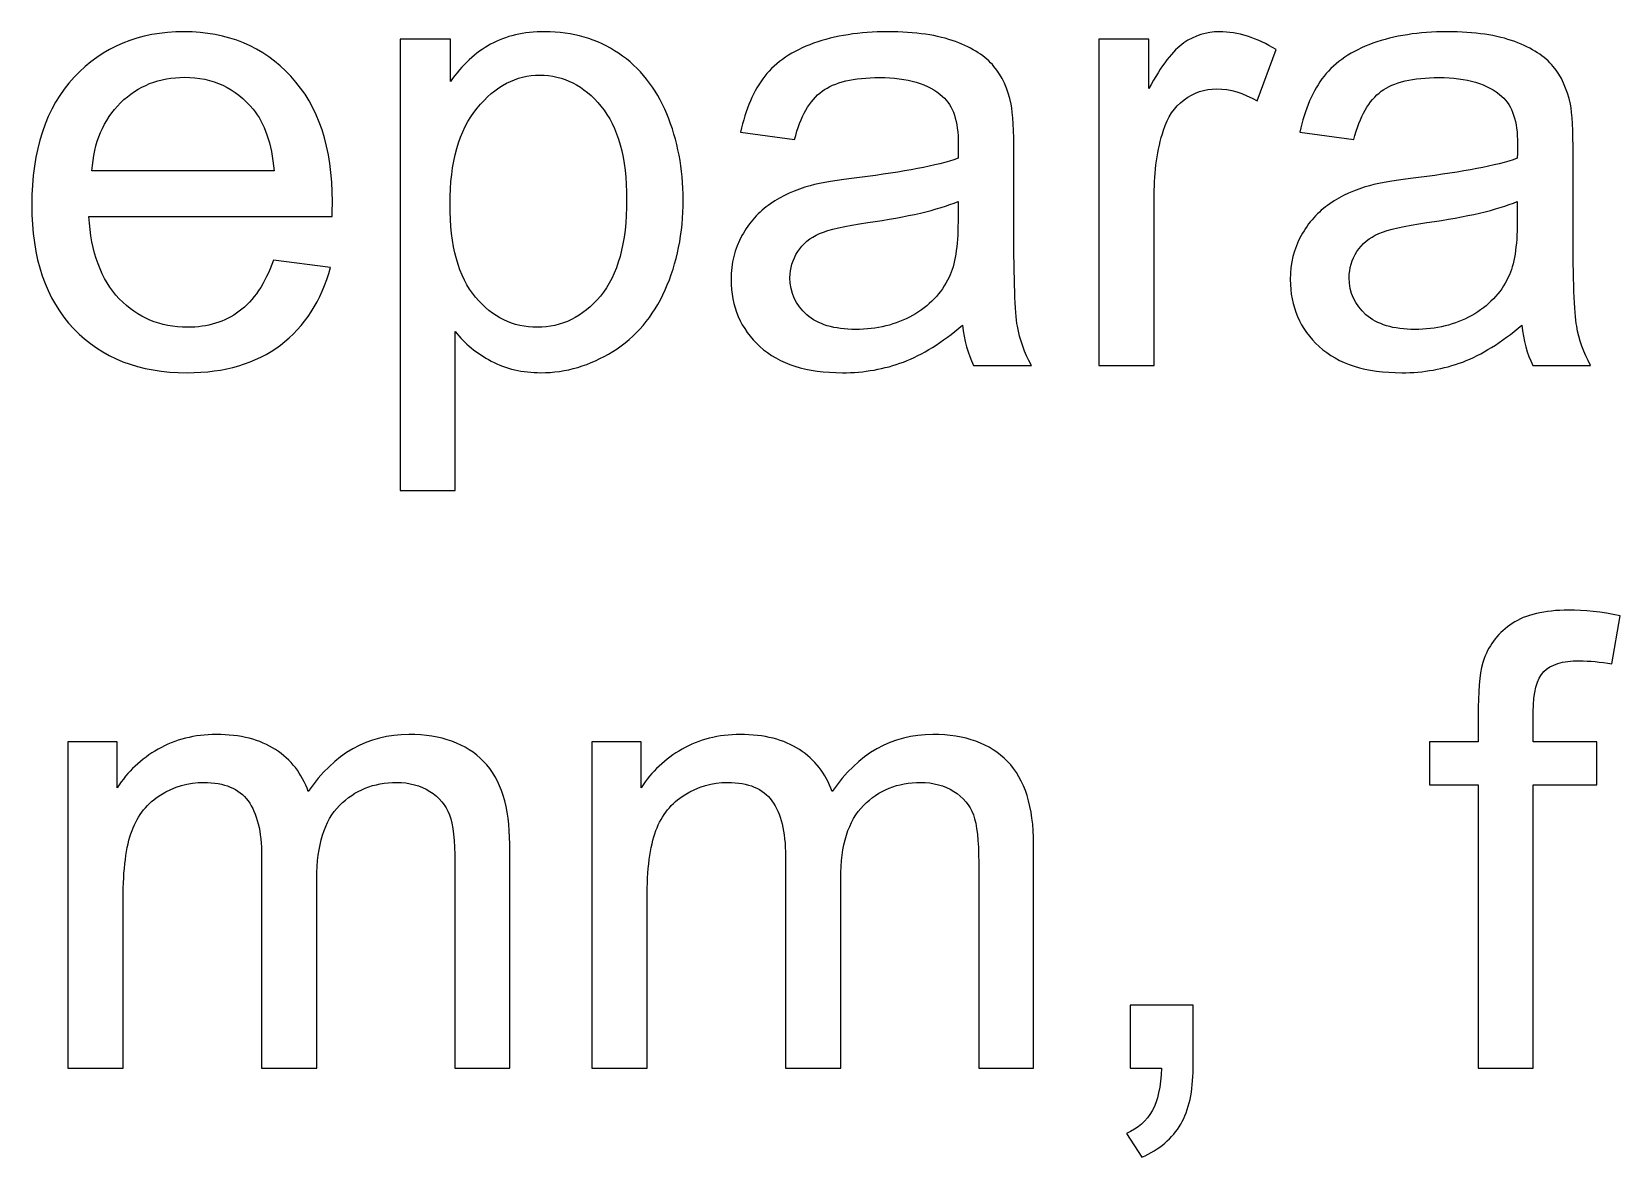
# Model space of a CAD drawing. Header units: centimetres. Extents: x -58 to 82, y -23 to 47.
# Drawn here: x 30.69 to 47.51, y 33.62 to 45.54 of the extents above; entities that cross this region are included whole.
import ezdxf

# ---------------------------------------------------------------- set-up
doc = ezdxf.new("R2010")
doc.units = ezdxf.units.CM
doc.header["$MEASUREMENT"] = 0
doc.layers.add('Camada 1', color=7, linetype='Continuous')

msp = doc.modelspace()

# ---------------------------------------------------------------- linework, layer by layer
at = {"layer": 'Camada 1', "color": 250}
for points, knots in [([(33.24681, 43.11554), (33.24681, 43.11554), (33.8517, 43.04118), (33.8517, 43.04118), (33.8517, 43.04118), (33.75625, 42.68713), (33.57978, 42.41299), (33.32228, 42.21765), (33.32228, 42.21765), (33.06368, 42.02342), (32.73405, 41.92575), (32.33338, 41.92575), (32.33338, 41.92575), (31.82839, 41.92575), (31.42772, 42.08113), (31.13249, 42.3919), (31.13249, 42.3919), (30.83616, 42.70266), (30.68854, 43.13885), (30.68854, 43.70044), (30.68854, 43.70044), (30.68854, 44.28202), (30.83838, 44.73263), (31.13693, 45.05339), (31.13693, 45.05339), (31.4366, 45.37414), (31.82395, 45.53507), (32.3012, 45.53507), (32.3012, 45.53507), (32.76291, 45.53507), (33.14026, 45.37747), (33.43216, 45.06337), (33.43216, 45.06337), (33.72517, 44.74928), (33.87167, 44.30644), (33.87167, 43.73707), (33.87167, 43.73707), (33.87167, 43.70155), (33.87056, 43.64939), (33.86834, 43.58058), (33.86834, 43.58058), (33.86834, 43.58058), (31.29343, 43.58058), (31.29343, 43.58058), (31.29343, 43.58058), (31.31451, 43.201), (31.42217, 42.91021), (31.61529, 42.70932), (31.61529, 42.70932), (31.80841, 42.50732), (32.04814, 42.40633), (32.33671, 42.40633), (32.33671, 42.40633), (32.55092, 42.40633), (32.73405, 42.46293), (32.8861, 42.57614), (32.8861, 42.57614), (33.03816, 42.68823), (33.15802, 42.86804), (33.24681, 43.11554)], [0, 0, 0, 0, 0.06666667, 0.06666667, 0.06666667, 0.06666667, 0.13333333, 0.13333333, 0.13333333, 0.13333333, 0.2, 0.2, 0.2, 0.2, 0.26666667, 0.26666667, 0.26666667, 0.26666667, 0.33333333, 0.33333333, 0.33333333, 0.33333333, 0.4, 0.4, 0.4, 0.4, 0.46666667, 0.46666667, 0.46666667, 0.46666667, 0.53333333, 0.53333333, 0.53333333, 0.53333333, 0.6, 0.6, 0.6, 0.6, 0.66666667, 0.66666667, 0.66666667, 0.66666667, 0.73333333, 0.73333333, 0.73333333, 0.73333333, 0.8, 0.8, 0.8, 0.8, 0.86666667, 0.86666667, 0.86666667, 0.86666667, 0.93333333, 0.93333333, 0.93333333, 0.93333333, 1, 1, 1, 1]), ([(34.58754, 40.68047), (34.58754, 40.68047), (34.58754, 45.45627), (34.58754, 45.45627), (34.58754, 45.45627), (34.58754, 45.45627), (35.12028, 45.45627), (35.12028, 45.45627), (35.12028, 45.45627), (35.12028, 45.45627), (35.12028, 45.00788), (35.12028, 45.00788), (35.12028, 45.00788), (35.2457, 45.18324), (35.38776, 45.31532), (35.54648, 45.403), (35.54648, 45.403), (35.70408, 45.49068), (35.89609, 45.53507), (36.12139, 45.53507), (36.12139, 45.53507), (36.41662, 45.53507), (36.67633, 45.45849), (36.90164, 45.30755), (36.90164, 45.30755), (37.12805, 45.15549), (37.29786, 44.94129), (37.41218, 44.66493), (37.41218, 44.66493), (37.52761, 44.38857), (37.58532, 44.08557), (37.58532, 43.75594), (37.58532, 43.75594), (37.58532, 43.403), (37.52206, 43.08446), (37.39442, 42.80144), (37.39442, 42.80144), (37.2679, 42.51842), (37.08366, 42.302), (36.8417, 42.15105), (36.8417, 42.15105), (36.59975, 42.00122), (36.34559, 41.92575), (36.07922, 41.92575), (36.07922, 41.92575), (35.88388, 41.92575), (35.70963, 41.96681), (35.55425, 42.04895), (35.55425, 42.04895), (35.39886, 42.13108), (35.27234, 42.2354), (35.17245, 42.36082), (35.17245, 42.36082), (35.17245, 42.36082), (35.17245, 40.68047), (35.17245, 40.68047), (35.17245, 40.68047), (35.17245, 40.68047), (34.58754, 40.68047), (34.58754, 40.68047)], [0, 0, 0, 0, 0.06666667, 0.06666667, 0.06666667, 0.06666667, 0.13333333, 0.13333333, 0.13333333, 0.13333333, 0.2, 0.2, 0.2, 0.2, 0.26666667, 0.26666667, 0.26666667, 0.26666667, 0.33333333, 0.33333333, 0.33333333, 0.33333333, 0.4, 0.4, 0.4, 0.4, 0.46666667, 0.46666667, 0.46666667, 0.46666667, 0.53333333, 0.53333333, 0.53333333, 0.53333333, 0.6, 0.6, 0.6, 0.6, 0.66666667, 0.66666667, 0.66666667, 0.66666667, 0.73333333, 0.73333333, 0.73333333, 0.73333333, 0.8, 0.8, 0.8, 0.8, 0.86666667, 0.86666667, 0.86666667, 0.86666667, 0.93333333, 0.93333333, 0.93333333, 0.93333333, 1, 1, 1, 1]), ([(40.54425, 42.42963), (40.32672, 42.24539), (40.11806, 42.11554), (39.91828, 42.03896), (39.91828, 42.03896), (39.7174, 41.96348), (39.50208, 41.92575), (39.27233, 41.92575), (39.27233, 41.92575), (38.89276, 41.92575), (38.60197, 42.01787), (38.39775, 42.20322), (38.39775, 42.20322), (38.19464, 42.38857), (38.09253, 42.62608), (38.09253, 42.91354), (38.09253, 42.91354), (38.09253, 43.08335), (38.13027, 43.23762), (38.20796, 43.37747), (38.20796, 43.37747), (38.28454, 43.51731), (38.38554, 43.62941), (38.50985, 43.71376), (38.50985, 43.71376), (38.63526, 43.79811), (38.77511, 43.86249), (38.9316, 43.90577), (38.9316, 43.90577), (39.04592, 43.93574), (39.21906, 43.9657), (39.45102, 43.99345), (39.45102, 43.99345), (39.92383, 44.05006), (40.27233, 44.11665), (40.49542, 44.19545), (40.49542, 44.19545), (40.49764, 44.27536), (40.49875, 44.32642), (40.49875, 44.3475), (40.49875, 44.3475), (40.49875, 44.58613), (40.44326, 44.75483), (40.33227, 44.85139), (40.33227, 44.85139), (40.18354, 44.98457), (39.96046, 45.05006), (39.66634, 45.05006), (39.66634, 45.05006), (39.39109, 45.05006), (39.18798, 45.00233), (39.05591, 44.90577), (39.05591, 44.90577), (38.92494, 44.80921), (38.82838, 44.63829), (38.76512, 44.39301), (38.76512, 44.39301), (38.76512, 44.39301), (38.19353, 44.47181), (38.19353, 44.47181), (38.19353, 44.47181), (38.2457, 44.71598), (38.33116, 44.91465), (38.44991, 45.06448), (38.44991, 45.06448), (38.56867, 45.21543), (38.74181, 45.33197), (38.96712, 45.41299), (38.96712, 45.41299), (39.19242, 45.49401), (39.45324, 45.53507), (39.75069, 45.53507), (39.75069, 45.53507), (40.04592, 45.53507), (40.28454, 45.49956), (40.46878, 45.43074), (40.46878, 45.43074), (40.65302, 45.36082), (40.78843, 45.27425), (40.87611, 45.16881), (40.87611, 45.16881), (40.96268, 45.06337), (41.02261, 44.9313), (41.05813, 44.77037), (41.05813, 44.77037), (41.077, 44.67048), (41.08699, 44.49068), (41.08699, 44.23097), (41.08699, 44.23097), (41.08699, 44.23097), (41.08699, 43.45072), (41.08699, 43.45072), (41.08699, 43.45072), (41.08699, 42.90577), (41.09919, 42.56171), (41.12472, 42.41853), (41.12472, 42.41853), (41.14914, 42.27425), (41.19908, 42.13552), (41.27234, 42.00344), (41.27234, 42.00344), (41.27234, 42.00344), (40.66079, 42.00344), (40.66079, 42.00344), (40.66079, 42.00344), (40.60086, 42.12442), (40.5609, 42.26648), (40.54425, 42.42963)], [0, 0, 0, 0, 0.03703704, 0.03703704, 0.03703704, 0.03703704, 0.07407407, 0.07407407, 0.07407407, 0.07407407, 0.11111111, 0.11111111, 0.11111111, 0.11111111, 0.14814815, 0.14814815, 0.14814815, 0.14814815, 0.18518519, 0.18518519, 0.18518519, 0.18518519, 0.22222222, 0.22222222, 0.22222222, 0.22222222, 0.25925926, 0.25925926, 0.25925926, 0.25925926, 0.2962963, 0.2962963, 0.2962963, 0.2962963, 0.33333333, 0.33333333, 0.33333333, 0.33333333, 0.37037037, 0.37037037, 0.37037037, 0.37037037, 0.40740741, 0.40740741, 0.40740741, 0.40740741, 0.44444444, 0.44444444, 0.44444444, 0.44444444, 0.48148148, 0.48148148, 0.48148148, 0.48148148, 0.51851852, 0.51851852, 0.51851852, 0.51851852, 0.55555556, 0.55555556, 0.55555556, 0.55555556, 0.59259259, 0.59259259, 0.59259259, 0.59259259, 0.62962963, 0.62962963, 0.62962963, 0.62962963, 0.66666667, 0.66666667, 0.66666667, 0.66666667, 0.7037037, 0.7037037, 0.7037037, 0.7037037, 0.74074074, 0.74074074, 0.74074074, 0.74074074, 0.77777778, 0.77777778, 0.77777778, 0.77777778, 0.81481481, 0.81481481, 0.81481481, 0.81481481, 0.85185185, 0.85185185, 0.85185185, 0.85185185, 0.88888889, 0.88888889, 0.88888889, 0.88888889, 0.92592593, 0.92592593, 0.92592593, 0.92592593, 0.96296296, 0.96296296, 0.96296296, 0.96296296, 1, 1, 1, 1]), ([(41.9882, 42.00344), (41.9882, 42.00344), (41.9882, 45.45627), (41.9882, 45.45627), (41.9882, 45.45627), (41.9882, 45.45627), (42.51428, 45.45627), (42.51428, 45.45627), (42.51428, 45.45627), (42.51428, 45.45627), (42.51428, 44.93352), (42.51428, 44.93352), (42.51428, 44.93352), (42.64858, 45.17769), (42.77289, 45.33973), (42.8872, 45.41743), (42.8872, 45.41743), (43.00041, 45.49512), (43.12583, 45.53507), (43.26234, 45.53507), (43.26234, 45.53507), (43.4599, 45.53507), (43.65968, 45.47181), (43.8639, 45.34639), (43.8639, 45.34639), (43.8639, 45.34639), (43.6619, 44.80255), (43.6619, 44.80255), (43.6619, 44.80255), (43.51983, 44.88801), (43.37666, 44.93019), (43.23349, 44.93019), (43.23349, 44.93019), (43.10474, 44.93019), (42.99042, 44.89134), (42.88831, 44.81476), (42.88831, 44.81476), (42.78621, 44.73707), (42.71406, 44.63052), (42.67078, 44.49401), (42.67078, 44.49401), (42.60529, 44.28646), (42.57311, 44.05893), (42.57311, 43.81143), (42.57311, 43.81143), (42.57311, 43.81143), (42.57311, 42.00344), (42.57311, 42.00344), (42.57311, 42.00344), (42.57311, 42.00344), (41.9882, 42.00344), (41.9882, 42.00344)], [0, 0, 0, 0, 0.07692308, 0.07692308, 0.07692308, 0.07692308, 0.15384615, 0.15384615, 0.15384615, 0.15384615, 0.23076923, 0.23076923, 0.23076923, 0.23076923, 0.30769231, 0.30769231, 0.30769231, 0.30769231, 0.38461538, 0.38461538, 0.38461538, 0.38461538, 0.46153846, 0.46153846, 0.46153846, 0.46153846, 0.53846154, 0.53846154, 0.53846154, 0.53846154, 0.61538462, 0.61538462, 0.61538462, 0.61538462, 0.69230769, 0.69230769, 0.69230769, 0.69230769, 0.76923077, 0.76923077, 0.76923077, 0.76923077, 0.84615385, 0.84615385, 0.84615385, 0.84615385, 0.92307692, 0.92307692, 0.92307692, 0.92307692, 1, 1, 1, 1]), ([(46.46545, 42.42963), (46.24792, 42.24539), (46.03926, 42.11554), (45.83948, 42.03896), (45.83948, 42.03896), (45.6386, 41.96348), (45.42328, 41.92575), (45.19353, 41.92575), (45.19353, 41.92575), (44.81396, 41.92575), (44.52317, 42.01787), (44.31895, 42.20322), (44.31895, 42.20322), (44.11584, 42.38857), (44.01373, 42.62608), (44.01373, 42.91354), (44.01373, 42.91354), (44.01373, 43.08335), (44.05147, 43.23762), (44.12916, 43.37747), (44.12916, 43.37747), (44.20574, 43.51731), (44.30674, 43.62941), (44.43105, 43.71376), (44.43105, 43.71376), (44.55646, 43.79811), (44.69631, 43.86249), (44.8528, 43.90577), (44.8528, 43.90577), (44.96712, 43.93574), (45.14026, 43.9657), (45.37222, 43.99345), (45.37222, 43.99345), (45.84503, 44.05006), (46.19353, 44.11665), (46.41662, 44.19545), (46.41662, 44.19545), (46.41884, 44.27536), (46.41995, 44.32642), (46.41995, 44.3475), (46.41995, 44.3475), (46.41995, 44.58613), (46.36446, 44.75483), (46.25347, 44.85139), (46.25347, 44.85139), (46.10474, 44.98457), (45.88166, 45.05006), (45.58754, 45.05006), (45.58754, 45.05006), (45.31229, 45.05006), (45.10918, 45.00233), (44.97711, 44.90577), (44.97711, 44.90577), (44.84614, 44.80921), (44.74958, 44.63829), (44.68632, 44.39301), (44.68632, 44.39301), (44.68632, 44.39301), (44.11473, 44.47181), (44.11473, 44.47181), (44.11473, 44.47181), (44.1669, 44.71598), (44.25236, 44.91465), (44.37111, 45.06448), (44.37111, 45.06448), (44.48987, 45.21543), (44.66301, 45.33197), (44.88832, 45.41299), (44.88832, 45.41299), (45.11362, 45.49401), (45.37444, 45.53507), (45.67189, 45.53507), (45.67189, 45.53507), (45.96712, 45.53507), (46.20574, 45.49956), (46.38998, 45.43074), (46.38998, 45.43074), (46.57422, 45.36082), (46.70963, 45.27425), (46.79731, 45.16881), (46.79731, 45.16881), (46.88388, 45.06337), (46.94381, 44.9313), (46.97933, 44.77037), (46.97933, 44.77037), (46.9982, 44.67048), (47.00819, 44.49068), (47.00819, 44.23097), (47.00819, 44.23097), (47.00819, 44.23097), (47.00819, 43.45072), (47.00819, 43.45072), (47.00819, 43.45072), (47.00819, 42.90577), (47.02039, 42.56171), (47.04592, 42.41853), (47.04592, 42.41853), (47.07034, 42.27425), (47.12028, 42.13552), (47.19354, 42.00344), (47.19354, 42.00344), (47.19354, 42.00344), (46.58199, 42.00344), (46.58199, 42.00344), (46.58199, 42.00344), (46.52206, 42.12442), (46.4821, 42.26648), (46.46545, 42.42963)], [0, 0, 0, 0, 0.03703704, 0.03703704, 0.03703704, 0.03703704, 0.07407407, 0.07407407, 0.07407407, 0.07407407, 0.11111111, 0.11111111, 0.11111111, 0.11111111, 0.14814815, 0.14814815, 0.14814815, 0.14814815, 0.18518519, 0.18518519, 0.18518519, 0.18518519, 0.22222222, 0.22222222, 0.22222222, 0.22222222, 0.25925926, 0.25925926, 0.25925926, 0.25925926, 0.2962963, 0.2962963, 0.2962963, 0.2962963, 0.33333333, 0.33333333, 0.33333333, 0.33333333, 0.37037037, 0.37037037, 0.37037037, 0.37037037, 0.40740741, 0.40740741, 0.40740741, 0.40740741, 0.44444444, 0.44444444, 0.44444444, 0.44444444, 0.48148148, 0.48148148, 0.48148148, 0.48148148, 0.51851852, 0.51851852, 0.51851852, 0.51851852, 0.55555556, 0.55555556, 0.55555556, 0.55555556, 0.59259259, 0.59259259, 0.59259259, 0.59259259, 0.62962963, 0.62962963, 0.62962963, 0.62962963, 0.66666667, 0.66666667, 0.66666667, 0.66666667, 0.7037037, 0.7037037, 0.7037037, 0.7037037, 0.74074074, 0.74074074, 0.74074074, 0.74074074, 0.77777778, 0.77777778, 0.77777778, 0.77777778, 0.81481481, 0.81481481, 0.81481481, 0.81481481, 0.85185185, 0.85185185, 0.85185185, 0.85185185, 0.88888889, 0.88888889, 0.88888889, 0.88888889, 0.92592593, 0.92592593, 0.92592593, 0.92592593, 0.96296296, 0.96296296, 0.96296296, 0.96296296, 1, 1, 1, 1]), ([(35.11695, 43.71043), (35.11695, 43.26648), (35.20685, 42.93796), (35.38665, 42.72486), (35.38665, 42.72486), (35.56645, 42.51287), (35.7851, 42.40633), (36.04037, 42.40633), (36.04037, 42.40633), (36.30008, 42.40633), (36.52317, 42.5162), (36.70852, 42.73707), (36.70852, 42.73707), (36.89387, 42.95683), (36.9871, 43.29756), (36.9871, 43.75927), (36.9871, 43.75927), (36.9871, 44.19989), (36.89609, 44.52841), (36.71518, 44.74817), (36.71518, 44.74817), (36.53427, 44.96682), (36.31784, 45.07669), (36.06701, 45.07669), (36.06701, 45.07669), (35.81729, 45.07669), (35.59642, 44.96016), (35.40441, 44.72708), (35.40441, 44.72708), (35.2124, 44.49401), (35.11695, 44.15438), (35.11695, 43.71043)], [0, 0, 0, 0, 0.125, 0.125, 0.125, 0.125, 0.25, 0.25, 0.25, 0.25, 0.375, 0.375, 0.375, 0.375, 0.5, 0.5, 0.5, 0.5, 0.625, 0.625, 0.625, 0.625, 0.75, 0.75, 0.75, 0.75, 0.875, 0.875, 0.875, 0.875, 1, 1, 1, 1]), ([(31.32561, 44.06226), (31.32561, 44.06226), (33.25347, 44.06226), (33.25347, 44.06226), (33.25347, 44.06226), (33.22794, 44.35194), (33.15358, 44.57059), (33.03261, 44.71487), (33.03261, 44.71487), (32.84615, 44.94018), (32.60419, 45.05339), (32.30786, 45.05339), (32.30786, 45.05339), (32.03927, 45.05339), (31.81285, 44.96349), (31.62972, 44.78369), (31.62972, 44.78369), (31.44659, 44.60388), (31.34559, 44.36304), (31.32561, 44.06226)], [0, 0, 0, 0, 0.2, 0.2, 0.2, 0.2, 0.4, 0.4, 0.4, 0.4, 0.6, 0.6, 0.6, 0.6, 0.8, 0.8, 0.8, 0.8, 1, 1, 1, 1]), ([(40.49542, 43.73707), (40.28232, 43.64939), (39.96379, 43.57614), (39.53981, 43.51509), (39.53981, 43.51509), (39.29897, 43.48069), (39.12805, 43.44184), (39.02927, 43.39856), (39.02927, 43.39856), (38.92938, 43.35527), (38.85169, 43.29201), (38.79842, 43.20766), (38.79842, 43.20766), (38.74403, 43.12442), (38.71629, 43.0323), (38.71629, 42.93019), (38.71629, 42.93019), (38.71629, 42.7737), (38.77622, 42.64384), (38.89387, 42.53951), (38.89387, 42.53951), (39.01151, 42.43629), (39.18465, 42.38413), (39.41218, 42.38413), (39.41218, 42.38413), (39.63748, 42.38413), (39.83837, 42.43296), (40.01373, 42.53174), (40.01373, 42.53174), (40.18909, 42.63052), (40.31895, 42.76593), (40.40108, 42.93685), (40.40108, 42.93685), (40.46434, 43.06892), (40.49542, 43.26426), (40.49542, 43.52175), (40.49542, 43.52175), (40.49542, 43.52175), (40.49542, 43.73707), (40.49542, 43.73707)], [0, 0, 0, 0, 0.1, 0.1, 0.1, 0.1, 0.2, 0.2, 0.2, 0.2, 0.3, 0.3, 0.3, 0.3, 0.4, 0.4, 0.4, 0.4, 0.5, 0.5, 0.5, 0.5, 0.6, 0.6, 0.6, 0.6, 0.7, 0.7, 0.7, 0.7, 0.8, 0.8, 0.8, 0.8, 0.9, 0.9, 0.9, 0.9, 1, 1, 1, 1]), ([(46.41662, 43.73707), (46.20352, 43.64939), (45.88499, 43.57614), (45.46101, 43.51509), (45.46101, 43.51509), (45.22017, 43.48069), (45.04925, 43.44184), (44.95047, 43.39856), (44.95047, 43.39856), (44.85058, 43.35527), (44.77289, 43.29201), (44.71962, 43.20766), (44.71962, 43.20766), (44.66523, 43.12442), (44.63749, 43.0323), (44.63749, 42.93019), (44.63749, 42.93019), (44.63749, 42.7737), (44.69742, 42.64384), (44.81507, 42.53951), (44.81507, 42.53951), (44.93271, 42.43629), (45.10585, 42.38413), (45.33338, 42.38413), (45.33338, 42.38413), (45.55868, 42.38413), (45.75957, 42.43296), (45.93493, 42.53174), (45.93493, 42.53174), (46.11029, 42.63052), (46.24015, 42.76593), (46.32228, 42.93685), (46.32228, 42.93685), (46.38554, 43.06892), (46.41662, 43.26426), (46.41662, 43.52175), (46.41662, 43.52175), (46.41662, 43.52175), (46.41662, 43.73707), (46.41662, 43.73707)], [0, 0, 0, 0, 0.1, 0.1, 0.1, 0.1, 0.2, 0.2, 0.2, 0.2, 0.3, 0.3, 0.3, 0.3, 0.4, 0.4, 0.4, 0.4, 0.5, 0.5, 0.5, 0.5, 0.6, 0.6, 0.6, 0.6, 0.7, 0.7, 0.7, 0.7, 0.8, 0.8, 0.8, 0.8, 0.9, 0.9, 0.9, 0.9, 1, 1, 1, 1]), ([(46.0043, 34.56392), (46.0043, 34.56392), (46.0043, 37.5617), (46.0043, 37.5617), (46.0043, 37.5617), (46.0043, 37.5617), (45.4882, 37.5617), (45.4882, 37.5617), (45.4882, 37.5617), (45.4882, 37.5617), (45.4882, 38.01675), (45.4882, 38.01675), (45.4882, 38.01675), (45.4882, 38.01675), (46.0043, 38.01675), (46.0043, 38.01675), (46.0043, 38.01675), (46.0043, 38.01675), (46.0043, 38.38412), (46.0043, 38.38412), (46.0043, 38.38412), (46.0043, 38.61609), (46.02538, 38.78923), (46.06645, 38.90132), (46.06645, 38.90132), (46.12305, 39.05338), (46.22183, 39.17657), (46.3639, 39.27091), (46.3639, 39.27091), (46.50596, 39.36525), (46.70463, 39.41187), (46.96101, 39.41187), (46.96101, 39.41187), (47.12527, 39.41187), (47.30729, 39.393), (47.50707, 39.35305), (47.50707, 39.35305), (47.50707, 39.35305), (47.41939, 38.8425), (47.41939, 38.8425), (47.41939, 38.8425), (47.29841, 38.8647), (47.18299, 38.8758), (47.07422, 38.8758), (47.07422, 38.8758), (46.89664, 38.8758), (46.77122, 38.83806), (46.69797, 38.76148), (46.69797, 38.76148), (46.62361, 38.68601), (46.58698, 38.54394), (46.58698, 38.33529), (46.58698, 38.33529), (46.58698, 38.33529), (46.58698, 38.01675), (46.58698, 38.01675), (46.58698, 38.01675), (46.58698, 38.01675), (47.25957, 38.01675), (47.25957, 38.01675), (47.25957, 38.01675), (47.25957, 38.01675), (47.25957, 37.5617), (47.25957, 37.5617), (47.25957, 37.5617), (47.25957, 37.5617), (46.58698, 37.5617), (46.58698, 37.5617), (46.58698, 37.5617), (46.58698, 37.5617), (46.58698, 34.56392), (46.58698, 34.56392), (46.58698, 34.56392), (46.58698, 34.56392), (46.0043, 34.56392), (46.0043, 34.56392)], [0, 0, 0, 0, 0.05263158, 0.05263158, 0.05263158, 0.05263158, 0.10526316, 0.10526316, 0.10526316, 0.10526316, 0.15789474, 0.15789474, 0.15789474, 0.15789474, 0.21052632, 0.21052632, 0.21052632, 0.21052632, 0.26315789, 0.26315789, 0.26315789, 0.26315789, 0.31578947, 0.31578947, 0.31578947, 0.31578947, 0.36842105, 0.36842105, 0.36842105, 0.36842105, 0.42105263, 0.42105263, 0.42105263, 0.42105263, 0.47368421, 0.47368421, 0.47368421, 0.47368421, 0.52631579, 0.52631579, 0.52631579, 0.52631579, 0.57894737, 0.57894737, 0.57894737, 0.57894737, 0.63157895, 0.63157895, 0.63157895, 0.63157895, 0.68421053, 0.68421053, 0.68421053, 0.68421053, 0.73684211, 0.73684211, 0.73684211, 0.73684211, 0.78947368, 0.78947368, 0.78947368, 0.78947368, 0.84210526, 0.84210526, 0.84210526, 0.84210526, 0.89473684, 0.89473684, 0.89473684, 0.89473684, 0.94736842, 0.94736842, 0.94736842, 0.94736842, 1, 1, 1, 1]), ([(31.07088, 34.56392), (31.07088, 34.56392), (31.07088, 38.01675), (31.07088, 38.01675), (31.07088, 38.01675), (31.07088, 38.01675), (31.59363, 38.01675), (31.59363, 38.01675), (31.59363, 38.01675), (31.59363, 38.01675), (31.59363, 37.53284), (31.59363, 37.53284), (31.59363, 37.53284), (31.7024, 37.70155), (31.84669, 37.83806), (32.02649, 37.94017), (32.02649, 37.94017), (32.20629, 38.04339), (32.41161, 38.09555), (32.64136, 38.09555), (32.64136, 38.09555), (32.89663, 38.09555), (33.1064, 38.04228), (33.26955, 37.93573), (33.26955, 37.93573), (33.43381, 37.82918), (33.54924, 37.68157), (33.61583, 37.49067), (33.61583, 37.49067), (33.88997, 37.89356), (34.24513, 38.09555), (34.68243, 38.09555), (34.68243, 38.09555), (35.02538, 38.09555), (35.28842, 38.0001), (35.47266, 37.81031), (35.47266, 37.81031), (35.6569, 37.62052), (35.74902, 37.32863), (35.74902, 36.93462), (35.74902, 36.93462), (35.74902, 36.93462), (35.74902, 34.56392), (35.74902, 34.56392), (35.74902, 34.56392), (35.74902, 34.56392), (35.16744, 34.56392), (35.16744, 34.56392), (35.16744, 34.56392), (35.16744, 34.56392), (35.16744, 36.73928), (35.16744, 36.73928), (35.16744, 36.73928), (35.16744, 36.97347), (35.14857, 37.14217), (35.11084, 37.24539), (35.11084, 37.24539), (35.07199, 37.34749), (35.00318, 37.43074), (34.9044, 37.494), (34.9044, 37.494), (34.80451, 37.55615), (34.68687, 37.58834), (34.55257, 37.58834), (34.55257, 37.58834), (34.30951, 37.58834), (34.10862, 37.50732), (33.94769, 37.34528), (33.94769, 37.34528), (33.78786, 37.18434), (33.70684, 36.92574), (33.70684, 36.57058), (33.70684, 36.57058), (33.70684, 36.57058), (33.70684, 34.56392), (33.70684, 34.56392), (33.70684, 34.56392), (33.70684, 34.56392), (33.12194, 34.56392), (33.12194, 34.56392), (33.12194, 34.56392), (33.12194, 34.56392), (33.12194, 36.80698), (33.12194, 36.80698), (33.12194, 36.80698), (33.12194, 37.06781), (33.07421, 37.26314), (32.97876, 37.393), (32.97876, 37.393), (32.88331, 37.52286), (32.72793, 37.58834), (32.51039, 37.58834), (32.51039, 37.58834), (32.34613, 37.58834), (32.19408, 37.54505), (32.05423, 37.45737), (32.05423, 37.45737), (31.91439, 37.3708), (31.81228, 37.24428), (31.75013, 37.07779), (31.75013, 37.07779), (31.68686, 36.9102), (31.65579, 36.66936), (31.65579, 36.35526), (31.65579, 36.35526), (31.65579, 36.35526), (31.65579, 34.56392), (31.65579, 34.56392), (31.65579, 34.56392), (31.65579, 34.56392), (31.07088, 34.56392), (31.07088, 34.56392)], [0, 0, 0, 0, 0.03571429, 0.03571429, 0.03571429, 0.03571429, 0.07142857, 0.07142857, 0.07142857, 0.07142857, 0.10714286, 0.10714286, 0.10714286, 0.10714286, 0.14285714, 0.14285714, 0.14285714, 0.14285714, 0.17857143, 0.17857143, 0.17857143, 0.17857143, 0.21428571, 0.21428571, 0.21428571, 0.21428571, 0.25, 0.25, 0.25, 0.25, 0.28571429, 0.28571429, 0.28571429, 0.28571429, 0.32142857, 0.32142857, 0.32142857, 0.32142857, 0.35714286, 0.35714286, 0.35714286, 0.35714286, 0.39285714, 0.39285714, 0.39285714, 0.39285714, 0.42857143, 0.42857143, 0.42857143, 0.42857143, 0.46428571, 0.46428571, 0.46428571, 0.46428571, 0.5, 0.5, 0.5, 0.5, 0.53571429, 0.53571429, 0.53571429, 0.53571429, 0.57142857, 0.57142857, 0.57142857, 0.57142857, 0.60714286, 0.60714286, 0.60714286, 0.60714286, 0.64285714, 0.64285714, 0.64285714, 0.64285714, 0.67857143, 0.67857143, 0.67857143, 0.67857143, 0.71428571, 0.71428571, 0.71428571, 0.71428571, 0.75, 0.75, 0.75, 0.75, 0.78571429, 0.78571429, 0.78571429, 0.78571429, 0.82142857, 0.82142857, 0.82142857, 0.82142857, 0.85714286, 0.85714286, 0.85714286, 0.85714286, 0.89285714, 0.89285714, 0.89285714, 0.89285714, 0.92857143, 0.92857143, 0.92857143, 0.92857143, 0.96428571, 0.96428571, 0.96428571, 0.96428571, 1, 1, 1, 1]), ([(36.61805, 34.56392), (36.61805, 34.56392), (36.61805, 38.01675), (36.61805, 38.01675), (36.61805, 38.01675), (36.61805, 38.01675), (37.1408, 38.01675), (37.1408, 38.01675), (37.1408, 38.01675), (37.1408, 38.01675), (37.1408, 37.53284), (37.1408, 37.53284), (37.1408, 37.53284), (37.24957, 37.70155), (37.39386, 37.83806), (37.57366, 37.94017), (37.57366, 37.94017), (37.75346, 38.04339), (37.95878, 38.09555), (38.18853, 38.09555), (38.18853, 38.09555), (38.4438, 38.09555), (38.65357, 38.04228), (38.81672, 37.93573), (38.81672, 37.93573), (38.98098, 37.82918), (39.09641, 37.68157), (39.163, 37.49067), (39.163, 37.49067), (39.43714, 37.89356), (39.7923, 38.09555), (40.2296, 38.09555), (40.2296, 38.09555), (40.57255, 38.09555), (40.83559, 38.0001), (41.01983, 37.81031), (41.01983, 37.81031), (41.20407, 37.62052), (41.29619, 37.32863), (41.29619, 36.93462), (41.29619, 36.93462), (41.29619, 36.93462), (41.29619, 34.56392), (41.29619, 34.56392), (41.29619, 34.56392), (41.29619, 34.56392), (40.71461, 34.56392), (40.71461, 34.56392), (40.71461, 34.56392), (40.71461, 34.56392), (40.71461, 36.73928), (40.71461, 36.73928), (40.71461, 36.73928), (40.71461, 36.97347), (40.69574, 37.14217), (40.65801, 37.24539), (40.65801, 37.24539), (40.61916, 37.34749), (40.55035, 37.43074), (40.45157, 37.494), (40.45157, 37.494), (40.35168, 37.55615), (40.23404, 37.58834), (40.09974, 37.58834), (40.09974, 37.58834), (39.85668, 37.58834), (39.65579, 37.50732), (39.49486, 37.34528), (39.49486, 37.34528), (39.33503, 37.18434), (39.25401, 36.92574), (39.25401, 36.57058), (39.25401, 36.57058), (39.25401, 36.57058), (39.25401, 34.56392), (39.25401, 34.56392), (39.25401, 34.56392), (39.25401, 34.56392), (38.66911, 34.56392), (38.66911, 34.56392), (38.66911, 34.56392), (38.66911, 34.56392), (38.66911, 36.80698), (38.66911, 36.80698), (38.66911, 36.80698), (38.66911, 37.06781), (38.62138, 37.26314), (38.52593, 37.393), (38.52593, 37.393), (38.43048, 37.52286), (38.2751, 37.58834), (38.05756, 37.58834), (38.05756, 37.58834), (37.8933, 37.58834), (37.74125, 37.54505), (37.6014, 37.45737), (37.6014, 37.45737), (37.46156, 37.3708), (37.35945, 37.24428), (37.2973, 37.07779), (37.2973, 37.07779), (37.23403, 36.9102), (37.20296, 36.66936), (37.20296, 36.35526), (37.20296, 36.35526), (37.20296, 36.35526), (37.20296, 34.56392), (37.20296, 34.56392), (37.20296, 34.56392), (37.20296, 34.56392), (36.61805, 34.56392), (36.61805, 34.56392)], [0, 0, 0, 0, 0.03571429, 0.03571429, 0.03571429, 0.03571429, 0.07142857, 0.07142857, 0.07142857, 0.07142857, 0.10714286, 0.10714286, 0.10714286, 0.10714286, 0.14285714, 0.14285714, 0.14285714, 0.14285714, 0.17857143, 0.17857143, 0.17857143, 0.17857143, 0.21428571, 0.21428571, 0.21428571, 0.21428571, 0.25, 0.25, 0.25, 0.25, 0.28571429, 0.28571429, 0.28571429, 0.28571429, 0.32142857, 0.32142857, 0.32142857, 0.32142857, 0.35714286, 0.35714286, 0.35714286, 0.35714286, 0.39285714, 0.39285714, 0.39285714, 0.39285714, 0.42857143, 0.42857143, 0.42857143, 0.42857143, 0.46428571, 0.46428571, 0.46428571, 0.46428571, 0.5, 0.5, 0.5, 0.5, 0.53571429, 0.53571429, 0.53571429, 0.53571429, 0.57142857, 0.57142857, 0.57142857, 0.57142857, 0.60714286, 0.60714286, 0.60714286, 0.60714286, 0.64285714, 0.64285714, 0.64285714, 0.64285714, 0.67857143, 0.67857143, 0.67857143, 0.67857143, 0.71428571, 0.71428571, 0.71428571, 0.71428571, 0.75, 0.75, 0.75, 0.75, 0.78571429, 0.78571429, 0.78571429, 0.78571429, 0.82142857, 0.82142857, 0.82142857, 0.82142857, 0.85714286, 0.85714286, 0.85714286, 0.85714286, 0.89285714, 0.89285714, 0.89285714, 0.89285714, 0.92857143, 0.92857143, 0.92857143, 0.92857143, 0.96428571, 0.96428571, 0.96428571, 0.96428571, 1, 1, 1, 1]), ([(42.31728, 34.56392), (42.31728, 34.56392), (42.31728, 35.23096), (42.31728, 35.23096), (42.31728, 35.23096), (42.31728, 35.23096), (42.98431, 35.23096), (42.98431, 35.23096), (42.98431, 35.23096), (42.98431, 35.23096), (42.98431, 34.56392), (42.98431, 34.56392), (42.98431, 34.56392), (42.98431, 34.31864), (42.94103, 34.12108), (42.85446, 33.97014), (42.85446, 33.97014), (42.76678, 33.8203), (42.62915, 33.70376), (42.44158, 33.62052), (42.44158, 33.62052), (42.44158, 33.62052), (42.27843, 33.87136), (42.27843, 33.87136), (42.27843, 33.87136), (42.40163, 33.92574), (42.49264, 34.00565), (42.55146, 34.10998), (42.55146, 34.10998), (42.61028, 34.21542), (42.64247, 34.36636), (42.64913, 34.56392), (42.64913, 34.56392), (42.64913, 34.56392), (42.31728, 34.56392), (42.31728, 34.56392)], [0, 0, 0, 0, 0.11111111, 0.11111111, 0.11111111, 0.11111111, 0.22222222, 0.22222222, 0.22222222, 0.22222222, 0.33333333, 0.33333333, 0.33333333, 0.33333333, 0.44444444, 0.44444444, 0.44444444, 0.44444444, 0.55555556, 0.55555556, 0.55555556, 0.55555556, 0.66666667, 0.66666667, 0.66666667, 0.66666667, 0.77777778, 0.77777778, 0.77777778, 0.77777778, 0.88888889, 0.88888889, 0.88888889, 0.88888889, 1, 1, 1, 1])]:
    msp.add_open_spline(points, degree=3, knots=knots, dxfattribs=at)

doc.saveas('drawing.dxf')
